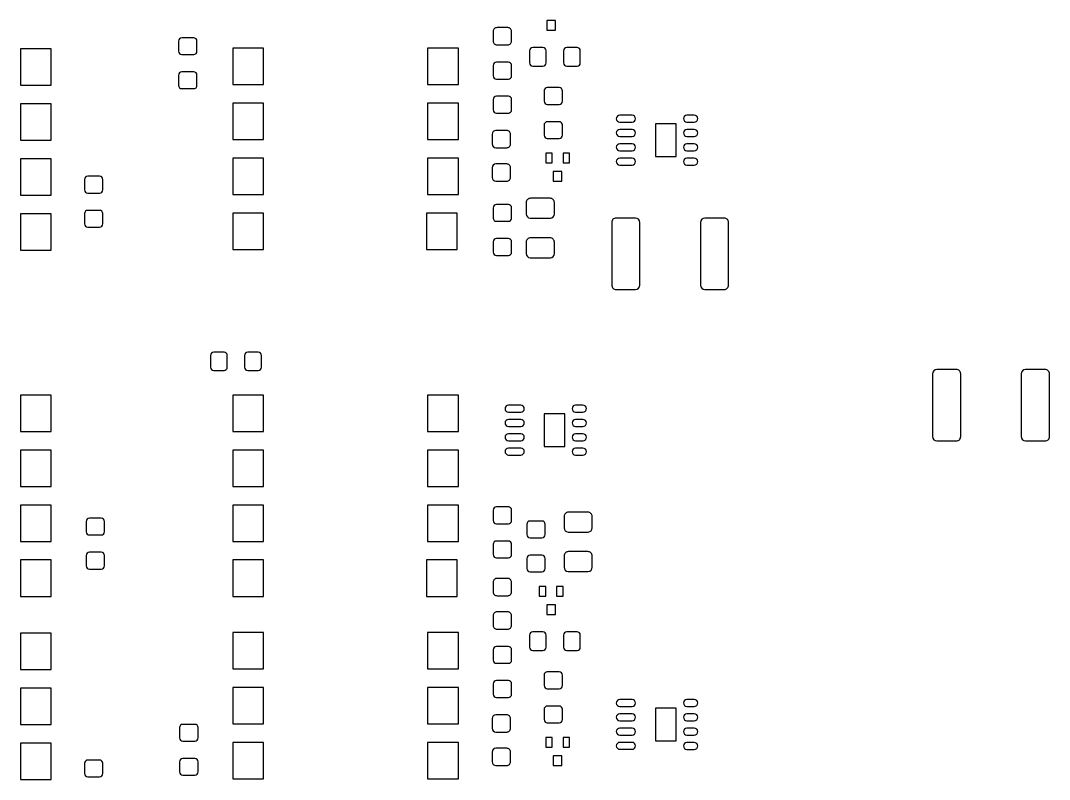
# Model space of a CAD drawing. Extents: x -210 to 210, y -160 to 160.
# Drawn here: x 4.03 to 51.56, y 51.58 to 86.64 of the extents above; entities that cross this region are included whole.
import ezdxf

# ---------------------------------------------------------------- set-up
doc = ezdxf.new("R2010")
doc.units = 0
doc.header["$MEASUREMENT"] = 0
doc.layers.get('0').update_dxf_attribs({"linetype": 'CONTINUOUS'})

msp = doc.modelspace()

# ---------------------------------------------------------------- linework, layer by layer
for points in [[(28.74, 86.645), (28.34, 86.645), (28.34, 86.645), (28.34, 86.195), (28.34, 86.195), (28.74, 86.195), (28.74, 86.195), (28.74, 86.645)], [(5.445, 85.34), (4.025, 85.34), (4.025, 85.34), (4.025, 83.66), (4.025, 83.66), (5.445, 83.66), (5.445, 83.66), (5.445, 85.34)], [(15.245, 85.37), (13.825, 85.37), (13.825, 85.37), (13.825, 83.69), (13.825, 83.69), (15.245, 83.69), (15.245, 83.69), (15.245, 85.37)], [(24.255, 85.37), (22.835, 85.37), (22.835, 85.37), (22.835, 83.69), (22.835, 83.69), (24.255, 83.69), (24.255, 83.69), (24.255, 85.37)], [(5.445, 82.8), (4.025, 82.8), (4.025, 82.8), (4.025, 81.12), (4.025, 81.12), (5.445, 81.12), (5.445, 81.12), (5.445, 82.8)], [(15.245, 82.83), (13.825, 82.83), (13.825, 82.83), (13.825, 81.150005), (13.825, 81.150005), (15.245, 81.150005), (15.245, 81.150005), (15.245, 82.83)], [(24.255, 82.83), (22.835, 82.83), (22.835, 82.83), (22.835, 81.150005), (22.835, 81.150005), (24.255, 81.150005), (24.255, 81.150005), (24.255, 82.83)], [(34.318999, 81.869995), (33.36, 81.869995), (33.36, 81.869995), (33.36, 80.37), (33.36, 80.37), (34.318999, 80.37), (34.318999, 80.37), (34.318999, 81.869995)], [(28.59, 80.519995), (28.29, 80.519995), (28.29, 80.519995), (28.29, 80.069995), (28.29, 80.069995), (28.59, 80.069995), (28.59, 80.069995), (28.59, 80.519995)], [(29.39, 80.519995), (29.09, 80.519995), (29.09, 80.519995), (29.09, 80.069995), (29.09, 80.069995), (29.39, 80.069995), (29.39, 80.069995), (29.39, 80.519995)], [(5.445, 80.26), (4.025, 80.26), (4.025, 80.26), (4.025, 78.58), (4.025, 78.58), (5.445, 78.58), (5.445, 78.58), (5.445, 80.26)], [(15.245, 80.289995), (13.825, 80.289995), (13.825, 80.289995), (13.825, 78.610005), (13.825, 78.610005), (15.245, 78.610005), (15.245, 78.610005), (15.245, 80.289995)], [(24.255, 80.289995), (22.835, 80.289995), (22.835, 80.289995), (22.835, 78.610005), (22.835, 78.610005), (24.255, 78.610005), (24.255, 78.610005), (24.255, 80.289995)], [(29.04, 79.669995), (28.64, 79.669995), (28.64, 79.669995), (28.64, 79.219995), (28.64, 79.219995), (29.04, 79.219995), (29.04, 79.219995), (29.04, 79.669995)], [(5.445, 77.72), (4.025, 77.72), (4.025, 77.72), (4.025, 76.04), (4.025, 76.04), (5.445, 76.04), (5.445, 76.04), (5.445, 77.72)], [(15.245, 77.749995), (13.825, 77.749995), (13.825, 77.749995), (13.825, 76.070005), (13.825, 76.070005), (15.245, 76.070005), (15.245, 76.070005), (15.245, 77.749995)], [(24.195, 77.749995), (22.775, 77.749995), (22.775, 77.749995), (22.775, 76.070005), (22.775, 76.070005), (24.195, 76.070005), (24.195, 76.070005), (24.195, 77.749995)], [(5.445, 69.34), (4.025, 69.34), (4.025, 69.34), (4.025, 67.659995), (4.025, 67.659995), (5.445, 67.659995), (5.445, 67.659995), (5.445, 69.34)], [(15.245, 69.34), (13.825, 69.34), (13.825, 69.34), (13.825, 67.659995), (13.825, 67.659995), (15.245, 67.659995), (15.245, 67.659995), (15.245, 69.34)], [(24.255, 69.34), (22.835, 69.34), (22.835, 69.34), (22.835, 67.659995), (22.835, 67.659995), (24.255, 67.659995), (24.255, 67.659995), (24.255, 69.34)], [(29.177002, 68.47), (28.217998, 68.47), (28.217998, 68.47), (28.217998, 66.97), (28.217998, 66.97), (29.177002, 66.97), (29.177002, 66.97), (29.177002, 68.47)], [(5.445, 66.8), (4.025, 66.8), (4.025, 66.8), (4.025, 65.119995), (4.025, 65.119995), (5.445, 65.119995), (5.445, 65.119995), (5.445, 66.8)], [(15.245, 66.8), (13.825, 66.8), (13.825, 66.8), (13.825, 65.119995), (13.825, 65.119995), (15.245, 65.119995), (15.245, 65.119995), (15.245, 66.8)], [(24.255, 66.8), (22.835, 66.8), (22.835, 66.8), (22.835, 65.119995), (22.835, 65.119995), (24.255, 65.119995), (24.255, 65.119995), (24.255, 66.8)], [(5.445, 64.26), (4.025, 64.26), (4.025, 64.26), (4.025, 62.579995), (4.025, 62.579995), (5.445, 62.579995), (5.445, 62.579995), (5.445, 64.26)], [(15.245, 64.26), (13.825, 64.26), (13.825, 64.26), (13.825, 62.579995), (13.825, 62.579995), (15.245, 62.579995), (15.245, 62.579995), (15.245, 64.26)], [(24.255, 64.26), (22.835, 64.26), (22.835, 64.26), (22.835, 62.579995), (22.835, 62.579995), (24.255, 62.579995), (24.255, 62.579995), (24.255, 64.26)], [(5.445, 61.72), (4.025, 61.72), (4.025, 61.72), (4.025, 60.04), (4.025, 60.04), (5.445, 60.04), (5.445, 60.04), (5.445, 61.72)], [(15.245, 61.72), (13.825, 61.72), (13.825, 61.72), (13.825, 60.04), (13.825, 60.04), (15.245, 60.04), (15.245, 60.04), (15.245, 61.72)], [(24.195, 61.72), (22.775, 61.72), (22.775, 61.72), (22.775, 60.04), (22.775, 60.04), (24.195, 60.04), (24.195, 60.04), (24.195, 61.72)], [(28.29, 60.495), (27.99, 60.495), (27.99, 60.495), (27.99, 60.045), (27.99, 60.045), (28.29, 60.045), (28.29, 60.045), (28.29, 60.495)], [(29.09, 60.495), (28.79, 60.495), (28.79, 60.495), (28.79, 60.045), (28.79, 60.045), (29.09, 60.045), (29.09, 60.045), (29.09, 60.495)], [(28.74, 59.645), (28.34, 59.645), (28.34, 59.645), (28.34, 59.195), (28.34, 59.195), (28.74, 59.195), (28.74, 59.195), (28.74, 59.645)], [(5.445, 58.34), (4.025, 58.34), (4.025, 58.34), (4.025, 56.66), (4.025, 56.66), (5.445, 56.66), (5.445, 56.66), (5.445, 58.34)], [(15.245, 58.37), (13.825, 58.37), (13.825, 58.37), (13.825, 56.69), (13.825, 56.69), (15.245, 56.69), (15.245, 56.69), (15.245, 58.37)], [(24.255, 58.37), (22.835, 58.37), (22.835, 58.37), (22.835, 56.69), (22.835, 56.69), (24.255, 56.69), (24.255, 56.69), (24.255, 58.37)], [(5.445, 55.8), (4.025, 55.8), (4.025, 55.8), (4.025, 54.12), (4.025, 54.12), (5.445, 54.12), (5.445, 54.12), (5.445, 55.8)], [(15.245, 55.83), (13.825, 55.83), (13.825, 55.83), (13.825, 54.15), (13.825, 54.15), (15.245, 54.15), (15.245, 54.15), (15.245, 55.83)], [(24.255, 55.83), (22.835, 55.83), (22.835, 55.83), (22.835, 54.15), (22.835, 54.15), (24.255, 54.15), (24.255, 54.15), (24.255, 55.83)], [(34.318999, 54.87), (33.36, 54.87), (33.36, 54.87), (33.36, 53.37), (33.36, 53.37), (34.318999, 53.37), (34.318999, 53.37), (34.318999, 54.87)], [(5.445, 53.26), (4.025, 53.26), (4.025, 53.26), (4.025, 51.58), (4.025, 51.58), (5.445, 51.58), (5.445, 51.58), (5.445, 53.26)], [(15.245, 53.29), (13.825, 53.29), (13.825, 53.29), (13.825, 51.61), (13.825, 51.61), (15.245, 51.61), (15.245, 51.61), (15.245, 53.29)], [(24.255, 53.29), (22.835, 53.29), (22.835, 53.29), (22.835, 51.61), (22.835, 51.61), (24.255, 51.61), (24.255, 51.61), (24.255, 53.29)], [(28.59, 53.52), (28.29, 53.52), (28.29, 53.52), (28.29, 53.07), (28.29, 53.07), (28.59, 53.07), (28.59, 53.07), (28.59, 53.52)], [(29.39, 53.52), (29.09, 53.52), (29.09, 53.52), (29.09, 53.07), (29.09, 53.07), (29.39, 53.07), (29.39, 53.07), (29.39, 53.52)], [(29.04, 52.67), (28.64, 52.67), (28.64, 52.67), (28.64, 52.22), (28.64, 52.22), (29.04, 52.22), (29.04, 52.22), (29.04, 52.67)]]:
    msp.add_lwpolyline(points)
for points in [[(26.714001, 86.145, 0.414214), (26.538999, 86.32), (26.538999, 86.32), (26.039001, 86.32), (26.039001, 86.32, 0.414214), (25.863999, 86.145), (25.863999, 86.145), (25.863999, 85.695), (25.863999, 85.695, 0.414214), (26.039001, 85.52), (26.039001, 85.52), (26.538999, 85.52), (26.538999, 85.52, 0.414214), (26.714001, 85.695), (26.714001, 85.695), (26.714001, 86.145)], [(12.175, 85.7, 0.4152), (12.025, 85.85), (12.025, 85.85), (11.475, 85.85), (11.475, 85.85, 0.4152), (11.325, 85.7), (11.325, 85.7), (11.325, 85.225), (11.325, 85.225, 0.41325), (11.475, 85.075), (11.475, 85.075), (12.025, 85.075), (12.025, 85.075, 0.41325), (12.175, 85.225), (12.175, 85.225), (12.175, 85.7)], [(28.313999, 85.245, 0.415375), (28.163999, 85.395), (28.163999, 85.395), (27.689001, 85.395), (27.689001, 85.395, 0.414624), (27.538999, 85.245), (27.538999, 85.245), (27.538999, 84.695), (27.538999, 84.695, 0.413044), (27.689001, 84.545), (27.689001, 84.545), (28.163999, 84.545), (28.163999, 84.545, 0.413832), (28.313999, 84.695), (28.313999, 84.695), (28.313999, 85.245)], [(29.889001, 85.245, 0.415375), (29.738999, 85.395), (29.738999, 85.395), (29.263999, 85.395), (29.263999, 85.395, 0.414614), (29.114001, 85.245), (29.114001, 85.245), (29.114001, 84.695), (29.114001, 84.695, 0.413039), (29.263999, 84.545), (29.263999, 84.545), (29.738999, 84.545), (29.738999, 84.545, 0.413823), (29.889001, 84.695), (29.889001, 84.695), (29.889001, 85.245)], [(26.714001, 84.57, 0.415202), (26.563999, 84.72), (26.563999, 84.72), (26.013999, 84.72), (26.013999, 84.72, 0.415198), (25.863999, 84.57), (25.863999, 84.57), (25.863999, 84.095), (25.863999, 84.095, 0.413248), (26.013999, 83.945), (26.013999, 83.945), (26.563999, 83.945), (26.563999, 83.945, 0.413253), (26.714001, 84.095), (26.714001, 84.095), (26.714001, 84.57)], [(12.175, 84.125, 0.4152), (12.025, 84.275), (12.025, 84.275), (11.475, 84.275), (11.475, 84.275, 0.4152), (11.325, 84.125), (11.325, 84.125), (11.325, 83.65), (11.325, 83.65, 0.413212), (11.475, 83.5), (11.475, 83.5), (12.025, 83.5), (12.025, 83.5, 0.413212), (12.175, 83.65), (12.175, 83.65), (12.175, 84.125)], [(29.063999, 83.395, 0.415198), (28.914001, 83.545), (28.914001, 83.545), (28.364001, 83.545), (28.364001, 83.545, 0.415202), (28.213999, 83.395), (28.213999, 83.395), (28.213999, 82.92), (28.213999, 82.92, 0.413234), (28.364001, 82.77), (28.364001, 82.77), (28.914001, 82.77), (28.914001, 82.77, 0.413229), (29.063999, 82.92), (29.063999, 82.92), (29.063999, 83.395)], [(26.714001, 82.995, 0.415202), (26.563999, 83.145), (26.563999, 83.145), (26.013999, 83.145), (26.013999, 83.145, 0.415198), (25.863999, 82.995), (25.863999, 82.995), (25.863999, 82.52), (25.863999, 82.52, 0.413248), (26.013999, 82.37), (26.013999, 82.37), (26.563999, 82.37), (26.563999, 82.37, 0.413253), (26.714001, 82.52), (26.714001, 82.52), (26.714001, 82.995)], [(32.282, 81.95, 0.414214), (32.442, 82.11), (32.442, 82.11, 0.414214), (32.282, 82.27), (32.282, 82.27), (31.712, 82.27), (31.712, 82.27, 0.414214), (31.551997, 82.11), (31.551997, 82.11, 0.414214), (31.712, 81.95), (31.712, 81.95), (32.282, 81.95)], [(35.152, 81.952998, 0.414214), (35.312, 82.112998), (35.312, 82.112998, 0.414214), (35.152, 82.272998), (35.152, 82.272998), (34.812, 82.272998), (34.812, 82.272998, 0.414214), (34.652, 82.112998), (34.652, 82.112998, 0.414214), (34.812, 81.952998), (34.812, 81.952998), (35.152, 81.952998)], [(29.063999, 81.819995, 0.415198), (28.914001, 81.97), (28.914001, 81.97), (28.364001, 81.97), (28.364001, 81.97, 0.415202), (28.213999, 81.819995), (28.213999, 81.819995), (28.213999, 81.345), (28.213999, 81.345, 0.413234), (28.364001, 81.194995), (28.364001, 81.194995), (28.914001, 81.194995), (28.914001, 81.194995, 0.413229), (29.063999, 81.345), (29.063999, 81.345), (29.063999, 81.819995)], [(26.663999, 81.395, 0.414385), (26.489001, 81.57), (26.489001, 81.57), (25.988999, 81.57), (25.988999, 81.57, 0.414038), (25.814001, 81.395), (25.814001, 81.395), (25.814001, 80.945), (25.814001, 80.945, 0.414038), (25.988999, 80.77), (25.988999, 80.77), (26.489001, 80.77), (26.489001, 80.77, 0.414385), (26.663999, 80.945), (26.663999, 80.945), (26.663999, 81.395)], [(32.282, 81.290996, 0.414214), (32.442, 81.451001), (32.442, 81.451001, 0.414214), (32.282, 81.611001), (32.282, 81.611001), (31.712, 81.611001), (31.712, 81.611001, 0.414214), (31.551997, 81.451001), (31.551997, 81.451001, 0.414214), (31.712, 81.290996), (31.712, 81.290996), (32.282, 81.290996)], [(35.152, 81.293003, 0.414214), (35.312, 81.453003), (35.312, 81.453003, 0.414214), (35.152, 81.612998), (35.152, 81.612998), (34.812, 81.612998), (34.812, 81.612998, 0.414214), (34.652, 81.453003), (34.652, 81.453003, 0.414214), (34.812, 81.293003), (34.812, 81.293003), (35.152, 81.293003)], [(32.282, 80.629995, 0.414214), (32.442, 80.79), (32.442, 80.79, 0.414214), (32.282, 80.95), (32.282, 80.95), (31.712, 80.95), (31.712, 80.95, 0.414214), (31.551997, 80.79), (31.551997, 80.79, 0.414214), (31.712, 80.629995), (31.712, 80.629995), (32.282, 80.629995)], [(35.152, 80.628999, 0.414214), (35.312, 80.788999), (35.312, 80.788999, 0.414214), (35.152, 80.948999), (35.152, 80.948999), (34.812, 80.948999), (34.812, 80.948999, 0.414214), (34.652, 80.788999), (34.652, 80.788999, 0.414214), (34.812, 80.628999), (34.812, 80.628999), (35.152, 80.628999)], [(26.663999, 79.844995, 0.414385), (26.489001, 80.020005), (26.489001, 80.020005), (25.988999, 80.020005), (25.988999, 80.020005, 0.414054), (25.814001, 79.844995), (25.814001, 79.844995), (25.814001, 79.394995), (25.814001, 79.394995, 0.414038), (25.988999, 79.219995), (25.988999, 79.219995), (26.489001, 79.219995), (26.489001, 79.219995, 0.414369), (26.663999, 79.394995), (26.663999, 79.394995), (26.663999, 79.844995)], [(32.282, 79.97, 0.414214), (32.442, 80.130005), (32.442, 80.130005, 0.414214), (32.282, 80.289995), (32.282, 80.289995), (31.712, 80.289995), (31.712, 80.289995, 0.414214), (31.551997, 80.130005), (31.551997, 80.130005, 0.414214), (31.712, 79.97), (31.712, 79.97), (32.282, 79.97)], [(35.152, 79.968994, 0.414214), (35.312, 80.128999), (35.312, 80.128999, 0.414214), (35.152, 80.288999), (35.152, 80.288999), (34.812, 80.288999), (34.812, 80.288999, 0.414214), (34.652, 80.128999), (34.652, 80.128999, 0.414214), (34.812, 79.968994), (34.812, 79.968994), (35.152, 79.968994)], [(7.825, 79.3, 0.415383), (7.675, 79.449995), (7.675, 79.449995), (7.125, 79.449995), (7.125, 79.449995, 0.414995), (6.975, 79.3), (6.975, 79.3), (6.975, 78.824995), (6.975, 78.824995, 0.413029), (7.125, 78.675), (7.125, 78.675), (7.675, 78.675), (7.675, 78.675, 0.413423), (7.825, 78.824995), (7.825, 78.824995), (7.825, 79.3)], [(26.714001, 77.995, 0.415193), (26.563999, 78.144995), (26.563999, 78.144995), (26.013999, 78.144995), (26.013999, 78.144995, 0.415188), (25.863999, 77.995), (25.863999, 77.995), (25.863999, 77.52), (25.863999, 77.52, 0.413238), (26.013999, 77.370005), (26.013999, 77.370005), (26.563999, 77.370005), (26.563999, 77.370005, 0.413243), (26.714001, 77.52), (26.714001, 77.52), (26.714001, 77.995)], [(28.689001, 78.231997, 0.414955), (28.488999, 78.432002), (28.488999, 78.432002), (27.589001, 78.432002), (27.589001, 78.432002, 0.414955), (27.388999, 78.231997), (27.388999, 78.231997), (27.388999, 77.707002), (27.388999, 77.707002, 0.393122), (27.575, 77.508003), (27.575, 77.508003), (27.589001, 77.506997), (27.589001, 77.506997), (28.488999, 77.506997), (28.488999, 77.506997), (28.503, 77.508003), (28.503, 77.508003, 0.393122), (28.689001, 77.707002), (28.689001, 77.707002), (28.689001, 78.231997)], [(7.825, 77.725, 0.415383), (7.675, 77.875005), (7.675, 77.875005), (7.125, 77.875005), (7.125, 77.875005, 0.414995), (6.975, 77.725), (6.975, 77.725), (6.975, 77.249995), (6.975, 77.249995, 0.413029), (7.125, 77.1), (7.125, 77.1), (7.675, 77.1), (7.675, 77.1, 0.413433), (7.825, 77.249995), (7.825, 77.249995), (7.825, 77.725)], [(32.64, 77.32, 0.413482), (32.44, 77.52), (32.44, 77.52), (31.539001, 77.52), (31.539001, 77.52, 0.414948), (31.339001, 77.32), (31.339001, 77.32), (31.339001, 74.42), (31.339001, 74.42, 0.414948), (31.539001, 74.22), (31.539001, 74.22), (32.44, 74.22), (32.44, 74.22, 0.413482), (32.64, 74.42), (32.64, 74.42), (32.64, 77.32)], [(36.738999, 77.32, 0.414944), (36.538999, 77.52), (36.538999, 77.52), (35.638, 77.52), (35.638, 77.52, 0.413485), (35.438, 77.32), (35.438, 77.32), (35.438, 74.42), (35.438, 74.42, 0.413485), (35.638, 74.22), (35.638, 74.22), (36.538999, 74.22), (36.538999, 74.22, 0.414944), (36.738999, 74.42), (36.738999, 74.42), (36.738999, 77.32)], [(26.714001, 76.42, 0.415193), (26.563999, 76.569995), (26.563999, 76.569995), (26.013999, 76.569995), (26.013999, 76.569995, 0.415188), (25.863999, 76.42), (25.863999, 76.42), (25.863999, 75.944995), (25.863999, 75.944995, 0.413229), (26.013999, 75.795), (26.013999, 75.795), (26.563999, 75.795), (26.563999, 75.795, 0.413234), (26.714001, 75.944995), (26.714001, 75.944995), (26.714001, 76.42)], [(28.689001, 76.407998, 0.414955), (28.488999, 76.608003), (28.488999, 76.608003), (27.589001, 76.608003), (27.589001, 76.608003, 0.414955), (27.388999, 76.407998), (27.388999, 76.407998), (27.388999, 75.883003), (27.388999, 75.883003, 0.393122), (27.575, 75.684004), (27.575, 75.684004), (27.589001, 75.682998), (27.589001, 75.682998), (28.488999, 75.682998), (28.488999, 75.682998), (28.503, 75.684004), (28.503, 75.684004, 0.393122), (28.689001, 75.883003), (28.689001, 75.883003), (28.689001, 76.407998)], [(13.575, 71.175, 0.415588), (13.425, 71.324995), (13.425, 71.324995), (12.95, 71.324995), (12.95, 71.324995, 0.414397), (12.8, 71.175), (12.8, 71.175), (12.8, 70.625), (12.8, 70.625, 0.412849), (12.95, 70.474995), (12.95, 70.474995), (13.425, 70.474995), (13.425, 70.474995, 0.414011), (13.575, 70.625), (13.575, 70.625), (13.575, 71.175)], [(15.15, 71.175, 0.415588), (15, 71.324995), (15, 71.324995), (14.525, 71.324995), (14.525, 71.324995, 0.414397), (14.375, 71.175), (14.375, 71.175), (14.375, 70.625), (14.375, 70.625, 0.412847), (14.525, 70.474995), (14.525, 70.474995), (15, 70.474995), (15, 70.474995, 0.414011), (15.15, 70.625), (15.15, 70.625), (15.15, 71.175)], [(47.463999, 70.320005, 0.414937), (47.263999, 70.52), (47.263999, 70.52), (46.362998, 70.52), (46.362998, 70.52, 0.413478), (46.162998, 70.320005), (46.162998, 70.320005), (46.162998, 67.42), (46.162998, 67.42, 0.413478), (46.362998, 67.22), (46.362998, 67.22), (47.263999, 67.22), (47.263999, 67.22, 0.414944), (47.463999, 67.42), (47.463999, 67.42), (47.463999, 70.320005)], [(51.563999, 70.320005, 0.414937), (51.363999, 70.52), (51.363999, 70.52), (50.462998, 70.52), (50.462998, 70.52, 0.413478), (50.262998, 70.320005), (50.262998, 70.320005), (50.262998, 67.42), (50.262998, 67.42, 0.413478), (50.462998, 67.22), (50.462998, 67.22), (51.363999, 67.22), (51.363999, 67.22, 0.414944), (51.563999, 67.42), (51.563999, 67.42), (51.563999, 70.320005)], [(27.14, 68.550996, 0.414214), (27.3, 68.710996), (27.3, 68.710996, 0.414214), (27.14, 68.871001), (27.14, 68.871001), (26.57, 68.871001), (26.57, 68.871001, 0.414214), (26.41, 68.710996), (26.41, 68.710996, 0.414214), (26.57, 68.550996), (26.57, 68.550996), (27.14, 68.550996)], [(30.01, 68.553003, 0.414214), (30.17, 68.713003), (30.17, 68.713003, 0.414214), (30.01, 68.873003), (30.01, 68.873003), (29.67, 68.873003), (29.67, 68.873003, 0.414214), (29.51, 68.713003), (29.51, 68.713003, 0.414214), (29.67, 68.553003), (29.67, 68.553003), (30.01, 68.553003)], [(27.14, 67.891001, 0.414214), (27.3, 68.051001), (27.3, 68.051001, 0.414214), (27.14, 68.210996), (27.14, 68.210996), (26.57, 68.210996), (26.57, 68.210996, 0.414214), (26.41, 68.051001), (26.41, 68.051001, 0.414214), (26.57, 67.891001), (26.57, 67.891001), (27.14, 67.891001)], [(30.01, 67.892998, 0.414214), (30.17, 68.052998), (30.17, 68.052998, 0.414214), (30.01, 68.213003), (30.01, 68.213003), (29.67, 68.213003), (29.67, 68.213003, 0.414214), (29.51, 68.052998), (29.51, 68.052998, 0.414214), (29.67, 67.892998), (29.67, 67.892998), (30.01, 67.892998)], [(27.14, 67.231001, 0.414214), (27.3, 67.391001), (27.3, 67.391001, 0.414214), (27.14, 67.551001), (27.14, 67.551001), (26.57, 67.551001), (26.57, 67.551001, 0.414214), (26.41, 67.391001), (26.41, 67.391001, 0.414214), (26.57, 67.231001), (26.57, 67.231001), (27.14, 67.231001)], [(30.01, 67.229004, 0.414214), (30.17, 67.388994), (30.17, 67.388994, 0.414214), (30.01, 67.548999), (30.01, 67.548999), (29.67, 67.548999), (29.67, 67.548999, 0.414214), (29.51, 67.388994), (29.51, 67.388994, 0.414214), (29.67, 67.229004), (29.67, 67.229004), (30.01, 67.229004)], [(27.14, 66.570996, 0.414214), (27.3, 66.730996), (27.3, 66.730996, 0.414214), (27.14, 66.891001), (27.14, 66.891001), (26.57, 66.891001), (26.57, 66.891001, 0.414214), (26.41, 66.730996), (26.41, 66.730996, 0.414214), (26.57, 66.570996), (26.57, 66.570996), (27.14, 66.570996)], [(30.01, 66.568999, 0.414214), (30.17, 66.729004), (30.17, 66.729004, 0.414214), (30.01, 66.889004), (30.01, 66.889004), (29.67, 66.889004), (29.67, 66.889004, 0.414214), (29.51, 66.729004), (29.51, 66.729004, 0.414214), (29.67, 66.568999), (29.67, 66.568999), (30.01, 66.568999)], [(26.714001, 64.02, 0.415183), (26.563999, 64.170005), (26.563999, 64.170005), (26.013999, 64.170005), (26.013999, 64.170005, 0.415178), (25.863999, 64.02), (25.863999, 64.02), (25.863999, 63.545005), (25.863999, 63.545005, 0.413248), (26.013999, 63.395), (26.013999, 63.395), (26.563999, 63.395), (26.563999, 63.395, 0.413253), (26.714001, 63.545005), (26.714001, 63.545005), (26.714001, 64.02)], [(30.439001, 63.732998, 0.414955), (30.238999, 63.932998), (30.238999, 63.932998), (29.339001, 63.932998), (29.339001, 63.932998, 0.414955), (29.138999, 63.732998), (29.138999, 63.732998), (29.138999, 63.207998), (29.138999, 63.207998, 0.393115), (29.325, 63.008999), (29.325, 63.008999), (29.339001, 63.008003), (29.339001, 63.008003), (30.238999, 63.008003), (30.238999, 63.008003), (30.253, 63.008999), (30.253, 63.008999, 0.393112), (30.439001, 63.207998), (30.439001, 63.207998), (30.439001, 63.732998)], [(7.905, 63.5, 0.41519), (7.755, 63.649995), (7.755, 63.649995), (7.205, 63.649995), (7.205, 63.649995, 0.415189), (7.055, 63.5), (7.055, 63.5), (7.055, 63.025), (7.055, 63.025, 0.413241), (7.205, 62.875005), (7.205, 62.875005), (7.755, 62.875005), (7.755, 62.875005, 0.413241), (7.905, 63.025), (7.905, 63.025), (7.905, 63.5)], [(28.263999, 63.369995, 0.415198), (28.114001, 63.52), (28.114001, 63.52), (27.564001, 63.52), (27.564001, 63.52, 0.415202), (27.413999, 63.369995), (27.413999, 63.369995), (27.413999, 62.895), (27.413999, 62.895, 0.413234), (27.564001, 62.744995), (27.564001, 62.744995), (28.114001, 62.744995), (28.114001, 62.744995, 0.413229), (28.263999, 62.895), (28.263999, 62.895), (28.263999, 63.369995)], [(26.714001, 62.445, 0.415193), (26.563999, 62.595), (26.563999, 62.595), (26.013999, 62.595), (26.013999, 62.595, 0.415188), (25.863999, 62.445), (25.863999, 62.445), (25.863999, 61.97), (25.863999, 61.97, 0.413238), (26.013999, 61.82), (26.013999, 61.82), (26.563999, 61.82), (26.563999, 61.82, 0.413243), (26.714001, 61.97), (26.714001, 61.97), (26.714001, 62.445)], [(7.905, 61.925, 0.41519), (7.755, 62.075), (7.755, 62.075), (7.205, 62.075), (7.205, 62.075, 0.415189), (7.055, 61.925), (7.055, 61.925), (7.055, 61.45), (7.055, 61.45, 0.413241), (7.205, 61.3), (7.205, 61.3), (7.755, 61.3), (7.755, 61.3, 0.413241), (7.905, 61.45), (7.905, 61.45), (7.905, 61.925)], [(28.263999, 61.795, 0.415188), (28.114001, 61.945), (28.114001, 61.945), (27.564001, 61.945), (27.564001, 61.945, 0.415193), (27.413999, 61.795), (27.413999, 61.795), (27.413999, 61.32), (27.413999, 61.32, 0.413243), (27.564001, 61.17), (27.564001, 61.17), (28.114001, 61.17), (28.114001, 61.17, 0.413238), (28.263999, 61.32), (28.263999, 61.32), (28.263999, 61.795)], [(30.439001, 61.907998, 0.414948), (30.238999, 62.107998), (30.238999, 62.107998), (29.339001, 62.107998), (29.339001, 62.107998, 0.414948), (29.138999, 61.907998), (29.138999, 61.907998), (29.138999, 61.383003), (29.138999, 61.383003, 0.393122), (29.325, 61.183999), (29.325, 61.183999), (29.339001, 61.182998), (29.339001, 61.182998), (30.238999, 61.182998), (30.238999, 61.182998), (30.253, 61.183999), (30.253, 61.183999, 0.393119), (30.439001, 61.383003), (30.439001, 61.383003), (30.439001, 61.907998)], [(26.714001, 60.695, 0.414214), (26.538999, 60.87), (26.538999, 60.87), (26.039001, 60.87), (26.039001, 60.87, 0.414214), (25.863999, 60.695), (25.863999, 60.695), (25.863999, 60.245), (25.863999, 60.245, 0.414214), (26.039001, 60.07), (26.039001, 60.07), (26.538999, 60.07), (26.538999, 60.07, 0.414214), (26.714001, 60.245), (26.714001, 60.245), (26.714001, 60.695)], [(26.714001, 59.145, 0.414214), (26.538999, 59.32), (26.538999, 59.32), (26.039001, 59.32), (26.039001, 59.32, 0.414214), (25.863999, 59.145), (25.863999, 59.145), (25.863999, 58.695), (25.863999, 58.695, 0.414214), (26.039001, 58.52), (26.039001, 58.52), (26.538999, 58.52), (26.538999, 58.52, 0.414214), (26.714001, 58.695), (26.714001, 58.695), (26.714001, 59.145)], [(28.313999, 58.245, 0.415394), (28.163999, 58.395), (28.163999, 58.395), (27.689001, 58.395), (27.689001, 58.395, 0.414605), (27.538999, 58.245), (27.538999, 58.245), (27.538999, 57.695), (27.538999, 57.695, 0.413053), (27.689001, 57.545), (27.689001, 57.545), (28.163999, 57.545), (28.163999, 57.545, 0.413823), (28.313999, 57.695), (28.313999, 57.695), (28.313999, 58.245)], [(29.889001, 58.245, 0.415394), (29.738999, 58.395), (29.738999, 58.395), (29.263999, 58.395), (29.263999, 58.395, 0.414595), (29.114001, 58.245), (29.114001, 58.245), (29.114001, 57.695), (29.114001, 57.695, 0.413048), (29.263999, 57.545), (29.263999, 57.545), (29.738999, 57.545), (29.738999, 57.545, 0.413813), (29.889001, 57.695), (29.889001, 57.695), (29.889001, 58.245)], [(26.714001, 57.57, 0.415193), (26.563999, 57.72), (26.563999, 57.72), (26.013999, 57.72), (26.013999, 57.72, 0.415188), (25.863999, 57.57), (25.863999, 57.57), (25.863999, 57.095), (25.863999, 57.095, 0.413229), (26.013999, 56.945), (26.013999, 56.945), (26.563999, 56.945), (26.563999, 56.945, 0.413234), (26.714001, 57.095), (26.714001, 57.095), (26.714001, 57.57)], [(26.714001, 55.995, 0.415193), (26.563999, 56.145), (26.563999, 56.145), (26.013999, 56.145), (26.013999, 56.145, 0.415188), (25.863999, 55.995), (25.863999, 55.995), (25.863999, 55.52), (25.863999, 55.52, 0.413238), (26.013999, 55.37), (26.013999, 55.37), (26.563999, 55.37), (26.563999, 55.37, 0.413243), (26.714001, 55.52), (26.714001, 55.52), (26.714001, 55.995)], [(29.063999, 56.395, 0.415188), (28.914001, 56.545), (28.914001, 56.545), (28.364001, 56.545), (28.364001, 56.545, 0.415193), (28.213999, 56.395), (28.213999, 56.395), (28.213999, 55.92), (28.213999, 55.92, 0.413243), (28.364001, 55.77), (28.364001, 55.77), (28.914001, 55.77), (28.914001, 55.77, 0.413238), (29.063999, 55.92), (29.063999, 55.92), (29.063999, 56.395)], [(32.282, 54.951001, 0.414214), (32.442, 55.110996), (32.442, 55.110996, 0.414214), (32.282, 55.271001), (32.282, 55.271001), (31.712, 55.271001), (31.712, 55.271001, 0.414214), (31.551997, 55.110996), (31.551997, 55.110996, 0.414214), (31.712, 54.951001), (31.712, 54.951001), (32.282, 54.951001)], [(35.152, 54.953003, 0.414214), (35.312, 55.112998), (35.312, 55.112998, 0.414214), (35.152, 55.272998), (35.152, 55.272998), (34.812, 55.272998), (34.812, 55.272998, 0.414214), (34.652, 55.112998), (34.652, 55.112998, 0.414214), (34.812, 54.953003), (34.812, 54.953003), (35.152, 54.953003)], [(29.063999, 54.82, 0.415188), (28.914001, 54.97), (28.914001, 54.97), (28.364001, 54.97), (28.364001, 54.97, 0.415193), (28.213999, 54.82), (28.213999, 54.82), (28.213999, 54.345), (28.213999, 54.345, 0.413243), (28.364001, 54.195), (28.364001, 54.195), (28.914001, 54.195), (28.914001, 54.195, 0.413238), (29.063999, 54.345), (29.063999, 54.345), (29.063999, 54.82)], [(26.663999, 54.395, 0.414377), (26.489001, 54.57), (26.489001, 54.57), (25.988999, 54.57), (25.988999, 54.57, 0.414046), (25.814001, 54.395), (25.814001, 54.395), (25.814001, 53.945), (25.814001, 53.945, 0.414046), (25.988999, 53.77), (25.988999, 53.77), (26.489001, 53.77), (26.489001, 53.77, 0.414377), (26.663999, 53.945), (26.663999, 53.945), (26.663999, 54.395)], [(32.282, 54.29, 0.414214), (32.442, 54.45), (32.442, 54.45, 0.414214), (32.282, 54.61), (32.282, 54.61), (31.712, 54.61), (31.712, 54.61, 0.414214), (31.551997, 54.45), (31.551997, 54.45, 0.414214), (31.712, 54.29), (31.712, 54.29), (32.282, 54.29)], [(35.152, 54.292998, 0.414214), (35.312, 54.452998), (35.312, 54.452998, 0.414214), (35.152, 54.613003), (35.152, 54.613003), (34.812, 54.613003), (34.812, 54.613003, 0.414214), (34.652, 54.452998), (34.652, 54.452998, 0.414214), (34.812, 54.292998), (34.812, 54.292998), (35.152, 54.292998)], [(12.225, 53.975, 0.41519), (12.075, 54.125), (12.075, 54.125), (11.525, 54.125), (11.525, 54.125, 0.41519), (11.375, 53.975), (11.375, 53.975), (11.375, 53.5), (11.375, 53.5, 0.413241), (11.525, 53.35), (11.525, 53.35), (12.075, 53.35), (12.075, 53.35, 0.413241), (12.225, 53.5), (12.225, 53.5), (12.225, 53.975)], [(32.282, 53.63, 0.414214), (32.442, 53.79), (32.442, 53.79, 0.414214), (32.282, 53.95), (32.282, 53.95), (31.712, 53.95), (31.712, 53.95, 0.414214), (31.551997, 53.79), (31.551997, 53.79, 0.414214), (31.712, 53.63), (31.712, 53.63), (32.282, 53.63)], [(35.152, 53.628999, 0.414214), (35.312, 53.788999), (35.312, 53.788999, 0.414214), (35.152, 53.948999), (35.152, 53.948999), (34.812, 53.948999), (34.812, 53.948999, 0.414214), (34.652, 53.788999), (34.652, 53.788999, 0.414214), (34.812, 53.628999), (34.812, 53.628999), (35.152, 53.628999)], [(32.282, 52.971001, 0.414214), (32.442, 53.131001), (32.442, 53.131001, 0.414214), (32.282, 53.291001), (32.282, 53.291001), (31.712, 53.291001), (31.712, 53.291001, 0.414214), (31.551997, 53.131001), (31.551997, 53.131001, 0.414214), (31.712, 52.971001), (31.712, 52.971001), (32.282, 52.971001)], [(35.152, 52.968999, 0.414214), (35.312, 53.128999), (35.312, 53.128999, 0.414214), (35.152, 53.288999), (35.152, 53.288999), (34.812, 53.288999), (34.812, 53.288999, 0.414214), (34.652, 53.128999), (34.652, 53.128999, 0.414214), (34.812, 52.968999), (34.812, 52.968999), (35.152, 52.968999)], [(26.663999, 52.845, 0.414377), (26.489001, 53.02), (26.489001, 53.02), (25.988999, 53.02), (25.988999, 53.02, 0.414046), (25.814001, 52.845), (25.814001, 52.845), (25.814001, 52.395), (25.814001, 52.395, 0.414046), (25.988999, 52.22), (25.988999, 52.22), (26.489001, 52.22), (26.489001, 52.22, 0.414377), (26.663999, 52.395), (26.663999, 52.395), (26.663999, 52.845)], [(7.825, 52.325, 0.415393), (7.675, 52.475), (7.675, 52.475), (7.125, 52.475), (7.125, 52.475, 0.414995), (6.975, 52.325), (6.975, 52.325), (6.975, 51.85), (6.975, 51.85, 0.413048), (7.125, 51.7), (7.125, 51.7), (7.675, 51.7), (7.675, 51.7, 0.413433), (7.825, 51.85), (7.825, 51.85), (7.825, 52.325)], [(12.225, 52.4, 0.41519), (12.075, 52.55), (12.075, 52.55), (11.525, 52.55), (11.525, 52.55, 0.41519), (11.375, 52.4), (11.375, 52.4), (11.375, 51.925), (11.375, 51.925, 0.413241), (11.525, 51.775), (11.525, 51.775), (12.075, 51.775), (12.075, 51.775, 0.413241), (12.225, 51.925), (12.225, 51.925), (12.225, 52.4)]]:
    msp.add_lwpolyline(points, format="xyb")

doc.saveas('drawing.dxf')
